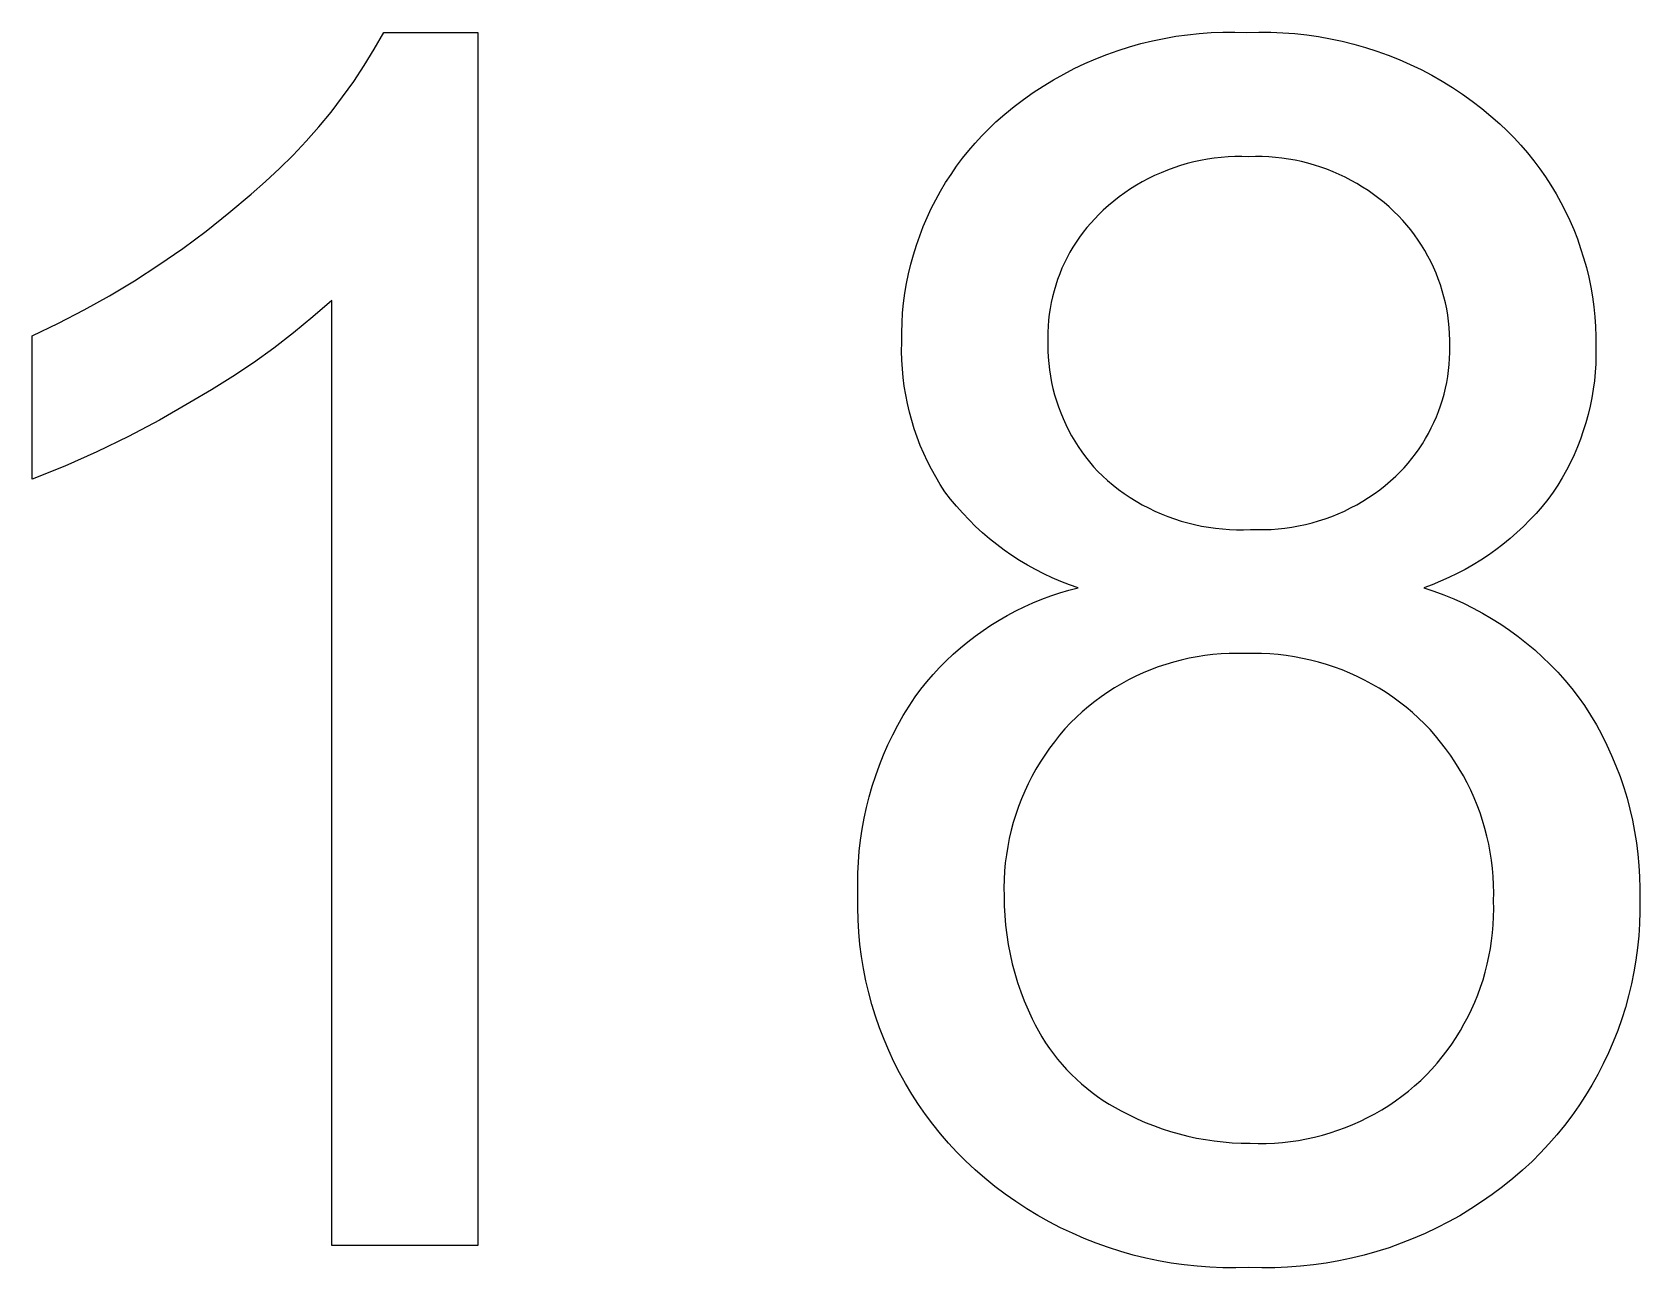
# Model space of a CAD drawing. Header units: millimetres. Extents: x 0 to 4030, y 0 to 2816.
# Drawn here: x 3257.75 to 3295.8, y 176.85 to 206.1 of the extents above; entities that cross this region are included whole.
import ezdxf

# ---------------------------------------------------------------- set-up
doc = ezdxf.new("R2010")
doc.units = ezdxf.units.MM
doc.header["$MEASUREMENT"] = 0
doc.layers.add('Domyślny', color=7, linetype='Continuous', true_color=0x000000)

msp = doc.modelspace()

# ---------------------------------------------------------------- linework, layer by layer
at = {"layer": 'Domyślny'}
for p, q in [((3265.847, 205.693), (3266.07, 206.087)), ((3266.07, 206.087), (3268.3, 206.087)), ((3268.3, 206.087), (3268.3, 177.382)), ((3283.988, 205.824), (3284.261, 205.891)), ((3284.261, 205.891), (3284.536, 205.949)), ((3284.536, 205.949), (3284.813, 205.997)), ((3284.813, 205.997), (3285.092, 206.036)), ((3285.092, 206.036), (3285.371, 206.065)), ((3285.371, 206.065), (3285.651, 206.085)), ((3285.651, 206.085), (3285.932, 206.095)), ((3285.932, 206.095), (3286.213, 206.096)), ((3286.213, 206.096), (3286.494, 206.087)), ((3286.494, 206.087), (3286.778, 206.095)), ((3286.778, 206.095), (3287.062, 206.094)), ((3287.062, 206.094), (3287.347, 206.083)), ((3287.347, 206.083), (3287.63, 206.062)), ((3287.63, 206.062), (3287.913, 206.031)), ((3287.913, 206.031), (3288.194, 205.991)), ((3288.194, 205.991), (3288.474, 205.941)), ((3288.474, 205.941), (3288.752, 205.882)), ((3288.752, 205.882), (3289.028, 205.813)), ((3265.611, 205.308), (3265.847, 205.693)), ((3282.666, 205.353), (3282.924, 205.465)), ((3282.924, 205.465), (3283.185, 205.568)), ((3283.185, 205.568), (3283.45, 205.663)), ((3283.45, 205.663), (3283.718, 205.748)), ((3283.718, 205.748), (3283.988, 205.824)), ((3289.028, 205.813), (3289.301, 205.735)), ((3289.301, 205.735), (3289.572, 205.648)), ((3289.572, 205.648), (3289.839, 205.551)), ((3289.839, 205.551), (3290.103, 205.446)), ((3290.103, 205.446), (3290.363, 205.331)), ((3265.361, 204.931), (3265.611, 205.308)), ((3281.918, 204.965), (3282.163, 205.103)), ((3282.163, 205.103), (3282.413, 205.232)), ((3282.413, 205.232), (3282.666, 205.353)), ((3290.363, 205.331), (3290.619, 205.208)), ((3290.619, 205.208), (3290.871, 205.076)), ((3290.871, 205.076), (3291.118, 204.935)), ((3265.099, 204.562), (3265.361, 204.931)), ((3281.443, 204.665), (3281.678, 204.819)), ((3281.678, 204.819), (3281.918, 204.965)), ((3291.118, 204.935), (3291.36, 204.786)), ((3291.36, 204.786), (3291.597, 204.629)), ((3264.824, 204.203), (3265.099, 204.562)), ((3280.771, 204.156), (3280.989, 204.333)), ((3280.989, 204.333), (3281.213, 204.503)), ((3281.213, 204.503), (3281.443, 204.665)), ((3291.597, 204.629), (3291.828, 204.464)), ((3291.828, 204.464), (3292.054, 204.291)), ((3264.537, 203.853), (3264.824, 204.203)), ((3280.39, 203.81), (3280.559, 203.971)), ((3280.559, 203.971), (3280.771, 204.156)), ((3292.054, 204.291), (3292.274, 204.111)), ((3292.274, 204.111), (3292.487, 203.923)), ((3264.238, 203.514), (3264.537, 203.853)), ((3280.068, 203.471), (3280.226, 203.643)), ((3280.226, 203.643), (3280.39, 203.81)), ((3292.487, 203.923), (3292.658, 203.76)), ((3292.658, 203.76), (3292.824, 203.591)), ((3292.824, 203.591), (3292.984, 203.418)), ((3263.607, 202.866), (3263.928, 203.185)), ((3263.928, 203.185), (3264.238, 203.514)), ((3279.769, 203.11), (3279.915, 203.293)), ((3279.915, 203.293), (3280.068, 203.471)), ((3292.984, 203.418), (3293.139, 203.238)), ((3293.139, 203.238), (3293.287, 203.054)), ((3263.275, 202.559), (3263.607, 202.866)), ((3279.496, 202.73), (3279.629, 202.923)), ((3279.629, 202.923), (3279.769, 203.11)), ((3284.616, 202.832), (3284.465, 202.77)), ((3284.77, 202.888), (3284.616, 202.832)), ((3284.926, 202.939), (3284.77, 202.888)), ((3285.083, 202.985), (3284.926, 202.939)), ((3285.242, 203.025), (3285.083, 202.985)), ((3285.402, 203.06), (3285.242, 203.025)), ((3285.563, 203.089), (3285.402, 203.06)), ((3285.725, 203.113), (3285.563, 203.089)), ((3285.888, 203.131), (3285.725, 203.113)), ((3286.051, 203.144), (3285.888, 203.131)), ((3286.215, 203.15), (3286.051, 203.144)), ((3286.379, 203.152), (3286.215, 203.15)), ((3286.543, 203.147), (3286.379, 203.152)), ((3286.7, 203.151), (3286.543, 203.147)), ((3286.857, 203.15), (3286.7, 203.151)), ((3287.014, 203.143), (3286.857, 203.15)), ((3287.171, 203.131), (3287.014, 203.143)), ((3287.327, 203.114), (3287.171, 203.131)), ((3287.482, 203.091), (3287.327, 203.114)), ((3287.637, 203.064), (3287.482, 203.091)), ((3287.791, 203.031), (3287.637, 203.064)), ((3287.943, 202.993), (3287.791, 203.031)), ((3288.094, 202.95), (3287.943, 202.993)), ((3288.244, 202.902), (3288.094, 202.95)), ((3288.392, 202.85), (3288.244, 202.902)), ((3288.538, 202.792), (3288.392, 202.85)), ((3288.682, 202.729), (3288.538, 202.792)), ((3293.287, 203.054), (3293.428, 202.865)), ((3293.428, 202.865), (3293.564, 202.671)), ((3262.932, 202.264), (3263.275, 202.559)), ((3279.249, 202.333), (3279.369, 202.534)), ((3279.369, 202.534), (3279.496, 202.73)), ((3283.882, 202.472), (3283.743, 202.385)), ((3284.023, 202.554), (3283.882, 202.472)), ((3284.168, 202.631), (3284.023, 202.554)), ((3284.315, 202.703), (3284.168, 202.631)), ((3284.465, 202.77), (3284.315, 202.703)), ((3288.824, 202.661), (3288.682, 202.729)), ((3288.964, 202.589), (3288.824, 202.661)), ((3289.101, 202.512), (3288.964, 202.589)), ((3289.235, 202.431), (3289.101, 202.512)), ((3289.367, 202.345), (3289.235, 202.431)), ((3293.564, 202.671), (3293.692, 202.473)), ((3293.692, 202.473), (3293.814, 202.27)), ((3262.408, 201.818), (3262.932, 202.264)), ((3279.029, 201.92), (3279.136, 202.128)), ((3279.136, 202.128), (3279.249, 202.333)), ((3283.345, 202.096), (3283.22, 201.991)), ((3283.474, 202.197), (3283.345, 202.096)), ((3283.607, 202.293), (3283.474, 202.197)), ((3283.743, 202.385), (3283.607, 202.293)), ((3289.496, 202.255), (3289.367, 202.345)), ((3289.621, 202.161), (3289.496, 202.255)), ((3289.744, 202.062), (3289.621, 202.161)), ((3289.863, 201.959), (3289.744, 202.062)), ((3293.814, 202.27), (3293.929, 202.064)), ((3293.929, 202.064), (3294.037, 201.853)), ((3261.869, 201.39), (3262.408, 201.818)), ((3278.838, 201.493), (3278.93, 201.708)), ((3278.93, 201.708), (3279.029, 201.92)), ((3282.896, 201.682), (3282.801, 201.578)), ((3282.995, 201.784), (3282.896, 201.682)), ((3283.098, 201.881), (3282.995, 201.784)), ((3283.22, 201.991), (3283.098, 201.881)), ((3289.978, 201.853), (3289.863, 201.959)), ((3290.083, 201.749), (3289.978, 201.853)), ((3290.185, 201.641), (3290.083, 201.749)), ((3290.282, 201.529), (3290.185, 201.641)), ((3294.037, 201.853), (3294.138, 201.639)), ((3261.316, 200.98), (3261.869, 201.39)), ((3278.676, 201.054), (3278.754, 201.275)), ((3278.754, 201.275), (3278.838, 201.493)), ((3282.621, 201.359), (3282.538, 201.245)), ((3282.709, 201.47), (3282.621, 201.359)), ((3282.801, 201.578), (3282.709, 201.47)), ((3290.376, 201.415), (3290.282, 201.529)), ((3290.466, 201.297), (3290.376, 201.415)), ((3290.551, 201.176), (3290.466, 201.297)), ((3294.138, 201.639), (3294.232, 201.422)), ((3294.232, 201.422), (3294.318, 201.202)), ((3260.751, 200.588), (3261.316, 200.98)), ((3278.607, 200.83), (3278.676, 201.054)), ((3282.31, 200.887), (3282.243, 200.762)), ((3282.382, 201.009), (3282.31, 200.887)), ((3282.458, 201.128), (3282.382, 201.009)), ((3282.538, 201.245), (3282.458, 201.128)), ((3290.633, 201.052), (3290.551, 201.176)), ((3290.71, 200.926), (3290.633, 201.052)), ((3290.782, 200.797), (3290.71, 200.926)), ((3294.318, 201.202), (3294.396, 200.979)), ((3294.396, 200.979), (3294.467, 200.754)), ((3260.174, 200.214), (3260.751, 200.588)), ((3278.49, 200.377), (3278.545, 200.605)), ((3278.545, 200.605), (3278.607, 200.83)), ((3282.121, 200.507), (3282.067, 200.376)), ((3282.18, 200.635), (3282.121, 200.507)), ((3282.243, 200.762), (3282.18, 200.635)), ((3290.851, 200.666), (3290.782, 200.797)), ((3290.914, 200.532), (3290.851, 200.666)), ((3290.973, 200.396), (3290.914, 200.532)), ((3294.467, 200.754), (3294.531, 200.526)), ((3294.531, 200.526), (3294.587, 200.296)), ((3259.584, 199.859), (3260.174, 200.214)), ((3278.405, 199.917), (3278.444, 200.148)), ((3278.444, 200.148), (3278.49, 200.377)), ((3282.018, 200.243), (3281.973, 200.109)), ((3282.067, 200.376), (3282.018, 200.243)), ((3291.027, 200.258), (3290.973, 200.396)), ((3291.077, 200.119), (3291.027, 200.258)), ((3291.121, 199.977), (3291.077, 200.119)), ((3294.587, 200.296), (3294.635, 200.065)), ((3258.983, 199.523), (3259.584, 199.859)), ((3264.841, 199.748), (3264.396, 199.357)), ((3264.841, 177.382), (3264.841, 199.748)), ((3278.374, 199.685), (3278.405, 199.917)), ((3281.898, 199.836), (3281.868, 199.698)), ((3281.933, 199.973), (3281.898, 199.836)), ((3281.973, 200.109), (3281.933, 199.973)), ((3291.161, 199.835), (3291.121, 199.977)), ((3291.196, 199.691), (3291.161, 199.835)), ((3294.635, 200.065), (3294.675, 199.832)), ((3294.675, 199.832), (3294.707, 199.598)), ((3258.372, 199.207), (3258.983, 199.523)), ((3278.336, 199.219), (3278.351, 199.452)), ((3278.351, 199.452), (3278.374, 199.685)), ((3281.821, 199.419), (3281.805, 199.278)), ((3281.842, 199.559), (3281.821, 199.419)), ((3281.868, 199.698), (3281.842, 199.559)), ((3291.226, 199.546), (3291.196, 199.691)), ((3291.25, 199.4), (3291.226, 199.546)), ((3291.27, 199.253), (3291.25, 199.4)), ((3294.707, 199.598), (3294.731, 199.362)), ((3294.731, 199.362), (3294.748, 199.127)), ((3257.751, 198.911), (3258.372, 199.207)), ((3263.938, 198.981), (3263.469, 198.62)), ((3264.396, 199.357), (3263.938, 198.981)), ((3278.328, 198.985), (3278.336, 199.219)), ((3278.329, 198.751), (3278.328, 198.985)), ((3281.788, 198.995), (3281.787, 198.854)), ((3281.795, 199.137), (3281.788, 198.995)), ((3281.805, 199.278), (3281.795, 199.137)), ((3291.285, 199.106), (3291.27, 199.253)), ((3291.294, 198.958), (3291.285, 199.106)), ((3294.748, 199.127), (3294.756, 198.89)), ((3257.751, 195.517), (3257.751, 198.911)), ((3263.469, 198.62), (3262.988, 198.274)), ((3278.327, 198.544), (3278.329, 198.751)), ((3281.787, 198.854), (3281.785, 198.704)), ((3281.785, 198.704), (3281.787, 198.553)), ((3291.299, 198.81), (3291.294, 198.958)), ((3291.298, 198.662), (3291.299, 198.81)), ((3291.298, 198.519), (3291.298, 198.662)), ((3294.756, 198.89), (3294.756, 198.654)), ((3294.756, 198.654), (3294.758, 198.451)), ((3262.988, 198.274), (3262.497, 197.944)), ((3278.332, 198.336), (3278.327, 198.544)), ((3278.344, 198.129), (3278.332, 198.336)), ((3281.787, 198.553), (3281.794, 198.403)), ((3281.794, 198.403), (3281.807, 198.253)), ((3281.807, 198.253), (3281.825, 198.104)), ((3291.27, 198.092), (3291.284, 198.234)), ((3291.284, 198.234), (3291.294, 198.376)), ((3291.294, 198.376), (3291.298, 198.519)), ((3294.752, 198.249), (3294.739, 198.047)), ((3294.758, 198.451), (3294.752, 198.249)), ((3262.497, 197.944), (3261.995, 197.629)), ((3278.363, 197.922), (3278.344, 198.129)), ((3278.39, 197.716), (3278.363, 197.922)), ((3281.825, 198.104), (3281.848, 197.956)), ((3281.848, 197.956), (3281.876, 197.808)), ((3291.226, 197.809), (3291.251, 197.95)), ((3291.251, 197.95), (3291.27, 198.092)), ((3294.72, 197.845), (3294.693, 197.644)), ((3294.739, 198.047), (3294.72, 197.845)), ((3261.995, 197.629), (3261.483, 197.331)), ((3278.423, 197.511), (3278.39, 197.716)), ((3278.463, 197.307), (3278.423, 197.511)), ((3281.876, 197.808), (3281.909, 197.661)), ((3281.909, 197.661), (3281.947, 197.516)), ((3281.947, 197.516), (3281.99, 197.372)), ((3291.125, 197.393), (3291.164, 197.53)), ((3291.164, 197.53), (3291.197, 197.669)), ((3291.197, 197.669), (3291.226, 197.809)), ((3294.693, 197.644), (3294.66, 197.444)), ((3261.483, 197.331), (3260.762, 196.917)), ((3278.511, 197.105), (3278.463, 197.307)), ((3278.565, 196.905), (3278.511, 197.105)), ((3281.99, 197.372), (3282.038, 197.229)), ((3282.038, 197.229), (3282.091, 197.089)), ((3282.091, 197.089), (3282.149, 196.95)), ((3290.981, 196.989), (3291.034, 197.122)), ((3291.034, 197.122), (3291.082, 197.257)), ((3291.082, 197.257), (3291.125, 197.393)), ((3294.62, 197.246), (3294.573, 197.048)), ((3294.66, 197.444), (3294.62, 197.246)), ((3260.762, 196.917), (3260.028, 196.528)), ((3278.627, 196.707), (3278.565, 196.905)), ((3278.695, 196.51), (3278.627, 196.707)), ((3282.149, 196.95), (3282.211, 196.813)), ((3282.211, 196.813), (3282.278, 196.679)), ((3290.796, 196.602), (3290.862, 196.729)), ((3290.862, 196.729), (3290.924, 196.858)), ((3290.924, 196.858), (3290.981, 196.989)), ((3294.519, 196.853), (3294.459, 196.66)), ((3294.573, 197.048), (3294.519, 196.853)), ((3260.028, 196.528), (3259.281, 196.165)), ((3278.769, 196.317), (3278.695, 196.51)), ((3278.851, 196.126), (3278.769, 196.317)), ((3282.278, 196.679), (3282.35, 196.547)), ((3282.35, 196.547), (3282.426, 196.417)), ((3282.426, 196.417), (3282.507, 196.29)), ((3290.573, 196.237), (3290.651, 196.356)), ((3290.651, 196.356), (3290.726, 196.478)), ((3290.726, 196.478), (3290.796, 196.602)), ((3294.392, 196.468), (3294.319, 196.28)), ((3294.459, 196.66), (3294.392, 196.468)), ((3259.281, 196.165), (3258.522, 195.828)), ((3278.938, 195.937), (3278.851, 196.126)), ((3279.033, 195.752), (3278.938, 195.937)), ((3282.507, 196.29), (3282.592, 196.166)), ((3282.592, 196.166), (3282.681, 196.045)), ((3282.681, 196.045), (3282.774, 195.927)), ((3290.313, 195.896), (3290.403, 196.007)), ((3290.403, 196.007), (3290.49, 196.12)), ((3290.49, 196.12), (3290.573, 196.237)), ((3294.239, 196.093), (3294.153, 195.91)), ((3294.319, 196.28), (3294.239, 196.093)), ((3258.522, 195.828), (3257.751, 195.517)), ((3279.133, 195.571), (3279.033, 195.752)), ((3279.24, 195.393), (3279.133, 195.571)), ((3282.774, 195.927), (3282.871, 195.813)), ((3282.871, 195.813), (3282.973, 195.702)), ((3282.973, 195.702), (3283.078, 195.594)), ((3283.078, 195.594), (3283.202, 195.483)), ((3289.897, 195.475), (3290.019, 195.585)), ((3290.019, 195.585), (3290.12, 195.685)), ((3290.12, 195.685), (3290.218, 195.789)), ((3290.218, 195.789), (3290.313, 195.896)), ((3294.061, 195.73), (3293.962, 195.553)), ((3294.153, 195.91), (3294.061, 195.73)), ((3279.353, 195.218), (3279.24, 195.393)), ((3279.487, 195.045), (3279.353, 195.218)), ((3283.202, 195.483), (3283.33, 195.377)), ((3283.33, 195.377), (3283.461, 195.275)), ((3283.461, 195.275), (3283.596, 195.177)), ((3283.596, 195.177), (3283.735, 195.085)), ((3289.376, 195.082), (3289.512, 195.173)), ((3289.512, 195.173), (3289.644, 195.269)), ((3289.644, 195.269), (3289.772, 195.37)), ((3289.772, 195.37), (3289.897, 195.475)), ((3293.747, 195.209), (3293.617, 195.038)), ((3293.858, 195.379), (3293.747, 195.209)), ((3293.962, 195.553), (3293.858, 195.379)), ((3279.626, 194.876), (3279.487, 195.045)), ((3279.772, 194.712), (3279.626, 194.876)), ((3283.735, 195.085), (3283.876, 194.997)), ((3283.876, 194.997), (3284.02, 194.914)), ((3284.02, 194.914), (3284.168, 194.837)), ((3284.168, 194.837), (3284.317, 194.764)), ((3288.805, 194.764), (3288.952, 194.836)), ((3288.952, 194.836), (3289.096, 194.913)), ((3289.096, 194.913), (3289.238, 194.995)), ((3289.238, 194.995), (3289.376, 195.082)), ((3293.482, 194.871), (3293.341, 194.709)), ((3293.617, 195.038), (3293.482, 194.871)), ((3279.923, 194.553), (3279.772, 194.712)), ((3280.079, 194.399), (3279.923, 194.553)), ((3284.317, 194.764), (3284.47, 194.697)), ((3284.47, 194.697), (3284.624, 194.635)), ((3284.624, 194.635), (3284.781, 194.578)), ((3284.781, 194.578), (3284.939, 194.527)), ((3284.939, 194.527), (3285.099, 194.482)), ((3285.099, 194.482), (3285.261, 194.442)), ((3285.261, 194.442), (3285.424, 194.408)), ((3287.721, 194.41), (3287.881, 194.444)), ((3287.881, 194.444), (3288.039, 194.484)), ((3288.039, 194.484), (3288.196, 194.53)), ((3288.196, 194.53), (3288.352, 194.58)), ((3288.352, 194.58), (3288.505, 194.636)), ((3288.505, 194.636), (3288.656, 194.698)), ((3288.656, 194.698), (3288.805, 194.764)), ((3293.194, 194.552), (3293.043, 194.4)), ((3293.341, 194.709), (3293.194, 194.552)), ((3280.24, 194.251), (3280.079, 194.399)), ((3280.406, 194.108), (3280.24, 194.251)), ((3280.577, 193.971), (3280.406, 194.108)), ((3285.424, 194.408), (3285.588, 194.379)), ((3285.588, 194.379), (3285.752, 194.356)), ((3285.752, 194.356), (3285.918, 194.339)), ((3285.918, 194.339), (3286.084, 194.328)), ((3286.084, 194.328), (3286.25, 194.322)), ((3286.25, 194.322), (3286.417, 194.322)), ((3286.417, 194.322), (3286.583, 194.328)), ((3286.583, 194.328), (3286.747, 194.323)), ((3286.747, 194.323), (3286.91, 194.323)), ((3286.91, 194.323), (3287.073, 194.329)), ((3287.073, 194.329), (3287.236, 194.341)), ((3287.236, 194.341), (3287.399, 194.358)), ((3287.399, 194.358), (3287.56, 194.381)), ((3287.56, 194.381), (3287.721, 194.41)), ((3292.724, 194.111), (3292.558, 193.975)), ((3292.886, 194.253), (3292.724, 194.111)), ((3293.043, 194.4), (3292.886, 194.253)), ((3280.753, 193.84), (3280.577, 193.971)), ((3280.933, 193.715), (3280.753, 193.84)), ((3281.117, 193.596), (3280.933, 193.715)), ((3292.212, 193.72), (3292.033, 193.601)), ((3292.387, 193.844), (3292.212, 193.72)), ((3292.558, 193.975), (3292.387, 193.844)), ((3281.305, 193.483), (3281.117, 193.596)), ((3281.497, 193.377), (3281.305, 193.483)), ((3281.692, 193.278), (3281.497, 193.377)), ((3281.891, 193.185), (3281.692, 193.278)), ((3291.473, 193.282), (3291.28, 193.188)), ((3291.663, 193.382), (3291.473, 193.282)), ((3291.85, 193.488), (3291.663, 193.382)), ((3292.033, 193.601), (3291.85, 193.488)), ((3282.092, 193.099), (3281.891, 193.185)), ((3282.069, 192.826), (3282.285, 192.89)), ((3282.296, 193.02), (3282.092, 193.099)), ((3282.285, 192.89), (3282.503, 192.948)), ((3282.503, 192.948), (3282.296, 193.02)), ((3290.884, 193.021), (3290.682, 192.948)), ((3290.682, 192.948), (3290.922, 192.868)), ((3291.083, 193.101), (3290.884, 193.021)), ((3291.28, 193.188), (3291.083, 193.101)), ((3281.229, 192.498), (3281.435, 192.591)), ((3281.435, 192.591), (3281.644, 192.676)), ((3281.644, 192.676), (3281.855, 192.755)), ((3281.855, 192.755), (3282.069, 192.826)), ((3290.922, 192.868), (3291.159, 192.78)), ((3291.159, 192.78), (3291.392, 192.684)), ((3291.392, 192.684), (3291.623, 192.58)), ((3291.623, 192.58), (3291.849, 192.468)), ((3280.441, 192.061), (3280.633, 192.18)), ((3280.633, 192.18), (3280.828, 192.293)), ((3280.828, 192.293), (3281.027, 192.399)), ((3281.027, 192.399), (3281.229, 192.498)), ((3291.849, 192.468), (3292.072, 192.348)), ((3292.072, 192.348), (3292.29, 192.221)), ((3292.29, 192.221), (3292.504, 192.086)), ((3279.892, 191.667), (3280.07, 191.804)), ((3280.07, 191.804), (3280.254, 191.936)), ((3280.254, 191.936), (3280.441, 192.061)), ((3292.504, 192.086), (3292.713, 191.944)), ((3292.713, 191.944), (3292.917, 191.795)), ((3292.917, 191.795), (3293.115, 191.639)), ((3279.384, 191.219), (3279.549, 191.374)), ((3279.549, 191.374), (3279.718, 191.523)), ((3279.718, 191.523), (3279.892, 191.667)), ((3285.885, 191.382), (3285.695, 191.366)), ((3286.075, 191.391), (3285.885, 191.382)), ((3286.266, 191.393), (3286.075, 191.391)), ((3286.456, 191.389), (3286.266, 191.393)), ((3286.651, 191.393), (3286.456, 191.389)), ((3286.847, 191.39), (3286.651, 191.393)), ((3287.042, 191.381), (3286.847, 191.39)), ((3287.236, 191.365), (3287.042, 191.381)), ((3293.115, 191.639), (3293.309, 191.476)), ((3293.309, 191.476), (3293.496, 191.306)), ((3279.072, 190.894), (3279.226, 191.059)), ((3279.226, 191.059), (3279.384, 191.219)), ((3284.217, 191.007), (3284.042, 190.934)), ((3284.396, 191.075), (3284.217, 191.007)), ((3284.576, 191.135), (3284.396, 191.075)), ((3284.759, 191.19), (3284.576, 191.135)), ((3284.944, 191.238), (3284.759, 191.19)), ((3285.13, 191.28), (3284.944, 191.238)), ((3285.317, 191.315), (3285.13, 191.28)), ((3285.505, 191.344), (3285.317, 191.315)), ((3285.695, 191.366), (3285.505, 191.344)), ((3287.43, 191.343), (3287.236, 191.365)), ((3287.623, 191.314), (3287.43, 191.343)), ((3287.815, 191.278), (3287.623, 191.314)), ((3288.006, 191.236), (3287.815, 191.278)), ((3288.195, 191.187), (3288.006, 191.236)), ((3288.382, 191.132), (3288.195, 191.187)), ((3288.568, 191.07), (3288.382, 191.132)), ((3288.751, 191.002), (3288.568, 191.07)), ((3288.931, 190.928), (3288.751, 191.002)), ((3293.496, 191.306), (3293.677, 191.131)), ((3293.677, 191.131), (3293.853, 190.949)), ((3278.783, 190.548), (3278.925, 190.724)), ((3278.925, 190.724), (3279.072, 190.894)), ((3283.531, 190.678), (3283.367, 190.581)), ((3283.698, 190.769), (3283.531, 190.678)), ((3283.868, 190.854), (3283.698, 190.769)), ((3284.042, 190.934), (3283.868, 190.854)), ((3289.109, 190.848), (3288.931, 190.928)), ((3289.284, 190.761), (3289.109, 190.848)), ((3289.456, 190.669), (3289.284, 190.761)), ((3289.625, 190.571), (3289.456, 190.669)), ((3293.853, 190.949), (3294.021, 190.761)), ((3294.021, 190.761), (3294.184, 190.567)), ((3278.503, 190.15), (3278.646, 190.369)), ((3278.646, 190.369), (3278.783, 190.548)), ((3282.896, 190.256), (3282.747, 190.137)), ((3283.049, 190.369), (3282.896, 190.256)), ((3283.206, 190.478), (3283.049, 190.369)), ((3283.367, 190.581), (3283.206, 190.478)), ((3289.791, 190.467), (3289.625, 190.571)), ((3289.952, 190.357), (3289.791, 190.467)), ((3290.11, 190.243), (3289.952, 190.357)), ((3290.264, 190.122), (3290.11, 190.243)), ((3294.184, 190.567), (3294.339, 190.368)), ((3294.339, 190.368), (3294.488, 190.163)), ((3278.238, 189.698), (3278.367, 189.926)), ((3278.367, 189.926), (3278.503, 190.15)), ((3282.462, 189.884), (3282.326, 189.75)), ((3282.602, 190.013), (3282.462, 189.884)), ((3282.747, 190.137), (3282.602, 190.013)), ((3290.414, 189.997), (3290.264, 190.122)), ((3290.559, 189.866), (3290.414, 189.997)), ((3290.7, 189.731), (3290.559, 189.866)), ((3294.488, 190.163), (3294.632, 189.936)), ((3294.632, 189.936), (3294.768, 189.703)), ((3278.004, 189.231), (3278.117, 189.466)), ((3278.117, 189.466), (3278.238, 189.698)), ((3282.193, 189.606), (3282.065, 189.458)), ((3282.326, 189.75), (3282.193, 189.606)), ((3290.832, 189.591), (3290.7, 189.731)), ((3290.96, 189.447), (3290.832, 189.591)), ((3294.768, 189.703), (3294.896, 189.467)), ((3294.896, 189.467), (3295.017, 189.226)), ((3277.899, 188.991), (3278.004, 189.231)), ((3281.825, 189.149), (3281.713, 188.988)), ((3281.942, 189.305), (3281.825, 189.149)), ((3282.065, 189.458), (3281.942, 189.305)), ((3291.083, 189.298), (3290.96, 189.447)), ((3291.201, 189.146), (3291.083, 189.298)), ((3291.314, 188.989), (3291.201, 189.146)), ((3295.017, 189.226), (3295.129, 188.981)), ((3277.713, 188.502), (3277.802, 188.748)), ((3277.802, 188.748), (3277.899, 188.991)), ((3281.606, 188.824), (3281.505, 188.656)), ((3281.713, 188.988), (3281.606, 188.824)), ((3291.421, 188.829), (3291.314, 188.989)), ((3291.523, 188.666), (3291.421, 188.829)), ((3295.129, 188.981), (3295.232, 188.732)), ((3295.232, 188.732), (3295.328, 188.48)), ((3277.632, 188.253), (3277.713, 188.502)), ((3281.411, 188.484), (3281.322, 188.31)), ((3281.505, 188.656), (3281.411, 188.484)), ((3291.62, 188.499), (3291.523, 188.666)), ((3291.71, 188.329), (3291.62, 188.499)), ((3291.795, 188.155), (3291.71, 188.329)), ((3295.328, 188.48), (3295.415, 188.225)), ((3277.495, 187.748), (3277.559, 188.002)), ((3277.559, 188.002), (3277.632, 188.253)), ((3281.162, 187.952), (3281.092, 187.769)), ((3281.239, 188.132), (3281.162, 187.952)), ((3281.322, 188.31), (3281.239, 188.132)), ((3291.874, 187.98), (3291.795, 188.155)), ((3291.947, 187.801), (3291.874, 187.98)), ((3295.415, 188.225), (3295.493, 187.967)), ((3295.493, 187.967), (3295.562, 187.707)), ((3277.44, 187.493), (3277.495, 187.748)), ((3281.028, 187.584), (3280.97, 187.397)), ((3281.092, 187.769), (3281.028, 187.584)), ((3292.014, 187.62), (3291.947, 187.801)), ((3292.075, 187.437), (3292.014, 187.62)), ((3295.562, 187.707), (3295.622, 187.445)), ((3277.354, 186.977), (3277.392, 187.235)), ((3277.392, 187.235), (3277.44, 187.493)), ((3280.919, 187.208), (3280.874, 187.017)), ((3280.97, 187.397), (3280.919, 187.208)), ((3292.13, 187.253), (3292.075, 187.437)), ((3292.178, 187.066), (3292.13, 187.253)), ((3295.622, 187.445), (3295.674, 187.18)), ((3277.324, 186.717), (3277.354, 186.977)), ((3280.837, 186.825), (3280.805, 186.632)), ((3280.874, 187.017), (3280.837, 186.825)), ((3292.22, 186.878), (3292.178, 187.066)), ((3292.256, 186.688), (3292.22, 186.878)), ((3295.674, 187.18), (3295.717, 186.914)), ((3295.717, 186.914), (3295.75, 186.647)), ((3277.29, 186.194), (3277.303, 186.456)), ((3277.303, 186.456), (3277.324, 186.717)), ((3280.781, 186.437), (3280.763, 186.242)), ((3280.805, 186.632), (3280.781, 186.437)), ((3292.286, 186.498), (3292.256, 186.688)), ((3292.309, 186.306), (3292.286, 186.498)), ((3295.75, 186.647), (3295.775, 186.379)), ((3277.287, 185.933), (3277.29, 186.194)), ((3280.752, 186.047), (3280.747, 185.851)), ((3280.763, 186.242), (3280.752, 186.047)), ((3292.325, 186.114), (3292.309, 186.306)), ((3292.335, 185.922), (3292.325, 186.114)), ((3295.775, 186.379), (3295.79, 186.11)), ((3295.79, 186.11), (3295.797, 185.841)), ((3277.291, 185.671), (3277.287, 185.933)), ((3277.289, 185.381), (3277.291, 185.671)), ((3280.747, 185.851), (3280.75, 185.655)), ((3292.339, 185.729), (3292.335, 185.922)), ((3292.336, 185.536), (3292.339, 185.729)), ((3295.797, 185.841), (3295.794, 185.571)), ((3277.296, 185.09), (3277.289, 185.381)), ((3280.75, 185.655), (3280.754, 185.424)), ((3280.754, 185.424), (3280.766, 185.193)), ((3292.339, 185.347), (3292.336, 185.536)), ((3292.336, 185.159), (3292.339, 185.347)), ((3295.796, 185.284), (3295.787, 184.997)), ((3295.794, 185.571), (3295.796, 185.284)), ((3277.313, 184.8), (3277.296, 185.09)), ((3280.766, 185.193), (3280.786, 184.962)), ((3280.786, 184.962), (3280.814, 184.733)), ((3292.311, 184.782), (3292.326, 184.97)), ((3292.326, 184.97), (3292.336, 185.159)), ((3295.787, 184.997), (3295.769, 184.71)), ((3277.341, 184.51), (3277.313, 184.8)), ((3280.814, 184.733), (3280.85, 184.504)), ((3292.26, 184.408), (3292.289, 184.594)), ((3292.289, 184.594), (3292.311, 184.782)), ((3295.769, 184.71), (3295.741, 184.424)), ((3277.378, 184.222), (3277.341, 184.51)), ((3277.425, 183.935), (3277.378, 184.222)), ((3280.85, 184.504), (3280.894, 184.277)), ((3280.894, 184.277), (3280.946, 184.052)), ((3292.185, 184.038), (3292.226, 184.222)), ((3292.226, 184.222), (3292.26, 184.408)), ((3295.703, 184.139), (3295.655, 183.856)), ((3295.741, 184.424), (3295.703, 184.139)), ((3277.481, 183.65), (3277.425, 183.935)), ((3280.946, 184.052), (3281.005, 183.828)), ((3281.005, 183.828), (3281.072, 183.607)), ((3292.085, 183.674), (3292.138, 183.855)), ((3292.138, 183.855), (3292.185, 184.038)), ((3295.655, 183.856), (3295.598, 183.575)), ((3277.548, 183.366), (3277.481, 183.65)), ((3281.072, 183.607), (3281.146, 183.388)), ((3281.146, 183.388), (3281.228, 183.171)), ((3291.961, 183.317), (3292.026, 183.494)), ((3292.026, 183.494), (3292.085, 183.674)), ((3295.598, 183.575), (3295.531, 183.295)), ((3277.624, 183.086), (3277.548, 183.366)), ((3277.71, 182.808), (3277.624, 183.086)), ((3281.228, 183.171), (3281.318, 182.958)), ((3291.814, 182.969), (3291.89, 183.142)), ((3291.89, 183.142), (3291.961, 183.317)), ((3295.455, 183.018), (3295.369, 182.744)), ((3295.531, 183.295), (3295.455, 183.018)), ((3277.805, 182.533), (3277.71, 182.808)), ((3281.318, 182.958), (3281.415, 182.748)), ((3281.415, 182.748), (3281.486, 182.602)), ((3291.549, 182.469), (3291.643, 182.633)), ((3291.643, 182.633), (3291.731, 182.8)), ((3291.731, 182.8), (3291.814, 182.969)), ((3295.369, 182.744), (3295.273, 182.473)), ((3277.91, 182.262), (3277.805, 182.533)), ((3278.024, 181.994), (3277.91, 182.262)), ((3281.486, 182.602), (3281.563, 182.46)), ((3281.563, 182.46), (3281.645, 182.319)), ((3281.645, 182.319), (3281.732, 182.182)), ((3291.346, 182.151), (3291.45, 182.308)), ((3291.45, 182.308), (3291.549, 182.469)), ((3295.273, 182.473), (3295.169, 182.206)), ((3278.146, 181.731), (3278.024, 181.994)), ((3281.732, 182.182), (3281.823, 182.048)), ((3281.823, 182.048), (3281.919, 181.917)), ((3281.919, 181.917), (3282.019, 181.79)), ((3291.122, 181.847), (3291.236, 181.997)), ((3291.236, 181.997), (3291.346, 182.151)), ((3295.055, 181.942), (3294.932, 181.682)), ((3295.169, 182.206), (3295.055, 181.942)), ((3278.278, 181.472), (3278.146, 181.731)), ((3282.019, 181.79), (3282.123, 181.666)), ((3282.123, 181.666), (3282.232, 181.545)), ((3282.232, 181.545), (3282.345, 181.429)), ((3290.748, 181.421), (3290.877, 181.559)), ((3290.877, 181.559), (3291.002, 181.701)), ((3291.002, 181.701), (3291.122, 181.847)), ((3294.932, 181.682), (3294.8, 181.427)), ((3278.419, 181.217), (3278.278, 181.472)), ((3278.568, 180.968), (3278.419, 181.217)), ((3282.345, 181.429), (3282.462, 181.316)), ((3282.462, 181.316), (3282.582, 181.208)), ((3282.582, 181.208), (3282.707, 181.103)), ((3282.707, 181.103), (3282.834, 181.003)), ((3290.319, 181.037), (3290.467, 181.16)), ((3290.467, 181.16), (3290.61, 181.288)), ((3290.61, 181.288), (3290.748, 181.421)), ((3294.66, 181.176), (3294.511, 180.93)), ((3294.8, 181.427), (3294.66, 181.176)), ((3278.726, 180.723), (3278.568, 180.968)), ((3278.892, 180.485), (3278.726, 180.723)), ((3282.834, 181.003), (3282.966, 180.908)), ((3282.966, 180.908), (3283.1, 180.817)), ((3283.1, 180.817), (3283.237, 180.731)), ((3283.237, 180.731), (3283.378, 180.649)), ((3289.853, 180.699), (3290.013, 180.806)), ((3290.013, 180.806), (3290.168, 180.919)), ((3290.168, 180.919), (3290.319, 181.037)), ((3294.511, 180.93), (3294.354, 180.69)), ((3279.066, 180.252), (3278.892, 180.485)), ((3283.378, 180.649), (3283.521, 180.573)), ((3283.521, 180.573), (3283.709, 180.475)), ((3283.709, 180.475), (3283.9, 180.383)), ((3283.9, 180.383), (3284.094, 180.298)), ((3289.183, 180.326), (3289.355, 180.411)), ((3289.355, 180.411), (3289.524, 180.501)), ((3289.524, 180.501), (3289.691, 180.597)), ((3289.691, 180.597), (3289.853, 180.699)), ((3294.189, 180.455), (3294.015, 180.226)), ((3294.354, 180.69), (3294.189, 180.455)), ((3279.248, 180.025), (3279.066, 180.252)), ((3279.438, 179.805), (3279.248, 180.025)), ((3284.094, 180.298), (3284.291, 180.22)), ((3284.291, 180.22), (3284.49, 180.148)), ((3284.49, 180.148), (3284.692, 180.082)), ((3284.692, 180.082), (3284.896, 180.024)), ((3284.896, 180.024), (3285.101, 179.972)), ((3285.101, 179.972), (3285.308, 179.927)), ((3288.097, 179.948), (3288.283, 179.995)), ((3288.283, 179.995), (3288.467, 180.049)), ((3288.467, 180.049), (3288.649, 180.109)), ((3288.649, 180.109), (3288.83, 180.175)), ((3288.83, 180.175), (3289.007, 180.248)), ((3289.007, 180.248), (3289.183, 180.326)), ((3293.834, 180.003), (3293.645, 179.786)), ((3294.015, 180.226), (3293.834, 180.003)), ((3279.635, 179.591), (3279.438, 179.805)), ((3279.839, 179.384), (3279.635, 179.591)), ((3285.308, 179.927), (3285.517, 179.889)), ((3285.517, 179.889), (3285.727, 179.857)), ((3285.727, 179.857), (3285.937, 179.833)), ((3285.937, 179.833), (3286.149, 179.816)), ((3286.149, 179.816), (3286.36, 179.806)), ((3286.36, 179.806), (3286.572, 179.803)), ((3286.572, 179.803), (3286.764, 179.798)), ((3286.764, 179.798), (3286.956, 179.8)), ((3286.956, 179.8), (3287.148, 179.808)), ((3287.148, 179.808), (3287.34, 179.823)), ((3287.34, 179.823), (3287.53, 179.844)), ((3287.53, 179.844), (3287.72, 179.872)), ((3287.72, 179.872), (3287.909, 179.907)), ((3287.909, 179.907), (3288.097, 179.948)), ((3293.449, 179.576), (3293.246, 179.373)), ((3293.645, 179.786), (3293.449, 179.576)), ((3280.064, 179.176), (3279.839, 179.384)), ((3293.246, 179.373), (3293.021, 179.166)), ((3280.296, 178.975), (3280.064, 179.176)), ((3280.535, 178.783), (3280.296, 178.975)), ((3292.788, 178.966), (3292.549, 178.774)), ((3293.021, 179.166), (3292.788, 178.966)), ((3280.78, 178.598), (3280.535, 178.783)), ((3281.031, 178.422), (3280.78, 178.598)), ((3292.304, 178.59), (3292.053, 178.415)), ((3292.549, 178.774), (3292.304, 178.59)), ((3281.288, 178.254), (3281.031, 178.422)), ((3281.55, 178.095), (3281.288, 178.254)), ((3281.817, 177.945), (3281.55, 178.095)), ((3291.534, 178.089), (3291.266, 177.94)), ((3291.796, 178.248), (3291.534, 178.089)), ((3292.053, 178.415), (3291.796, 178.248)), ((3282.09, 177.804), (3281.817, 177.945)), ((3282.367, 177.673), (3282.09, 177.804)), ((3282.648, 177.551), (3282.367, 177.673)), ((3290.994, 177.8), (3290.717, 177.669)), ((3291.266, 177.94), (3290.994, 177.8)), ((3268.3, 177.382), (3264.841, 177.382)), ((3282.933, 177.438), (3282.648, 177.551)), ((3283.222, 177.335), (3282.933, 177.438)), ((3283.514, 177.241), (3283.222, 177.335)), ((3289.862, 177.332), (3289.57, 177.239)), ((3290.15, 177.435), (3289.862, 177.332)), ((3290.435, 177.547), (3290.15, 177.435)), ((3290.717, 177.669), (3290.435, 177.547)), ((3283.809, 177.158), (3283.514, 177.241)), ((3284.107, 177.084), (3283.809, 177.158)), ((3284.407, 177.021), (3284.107, 177.084)), ((3284.709, 176.968), (3284.407, 177.021)), ((3285.012, 176.925), (3284.709, 176.968)), ((3285.317, 176.892), (3285.012, 176.925)), ((3288.072, 176.924), (3287.767, 176.891)), ((3288.375, 176.967), (3288.072, 176.924)), ((3288.677, 177.02), (3288.375, 176.967)), ((3288.977, 177.083), (3288.677, 177.02)), ((3289.275, 177.156), (3288.977, 177.083)), ((3289.57, 177.239), (3289.275, 177.156)), ((3285.623, 176.869), (3285.317, 176.892)), ((3285.93, 176.857), (3285.623, 176.869)), ((3286.236, 176.855), (3285.93, 176.857)), ((3286.543, 176.863), (3286.236, 176.855)), ((3286.849, 176.855), (3286.543, 176.863)), ((3287.155, 176.857), (3286.849, 176.855)), ((3287.462, 176.869), (3287.155, 176.857)), ((3287.767, 176.891), (3287.462, 176.869))]:
    msp.add_line(p, q, dxfattribs=at)

doc.saveas('drawing.dxf')
